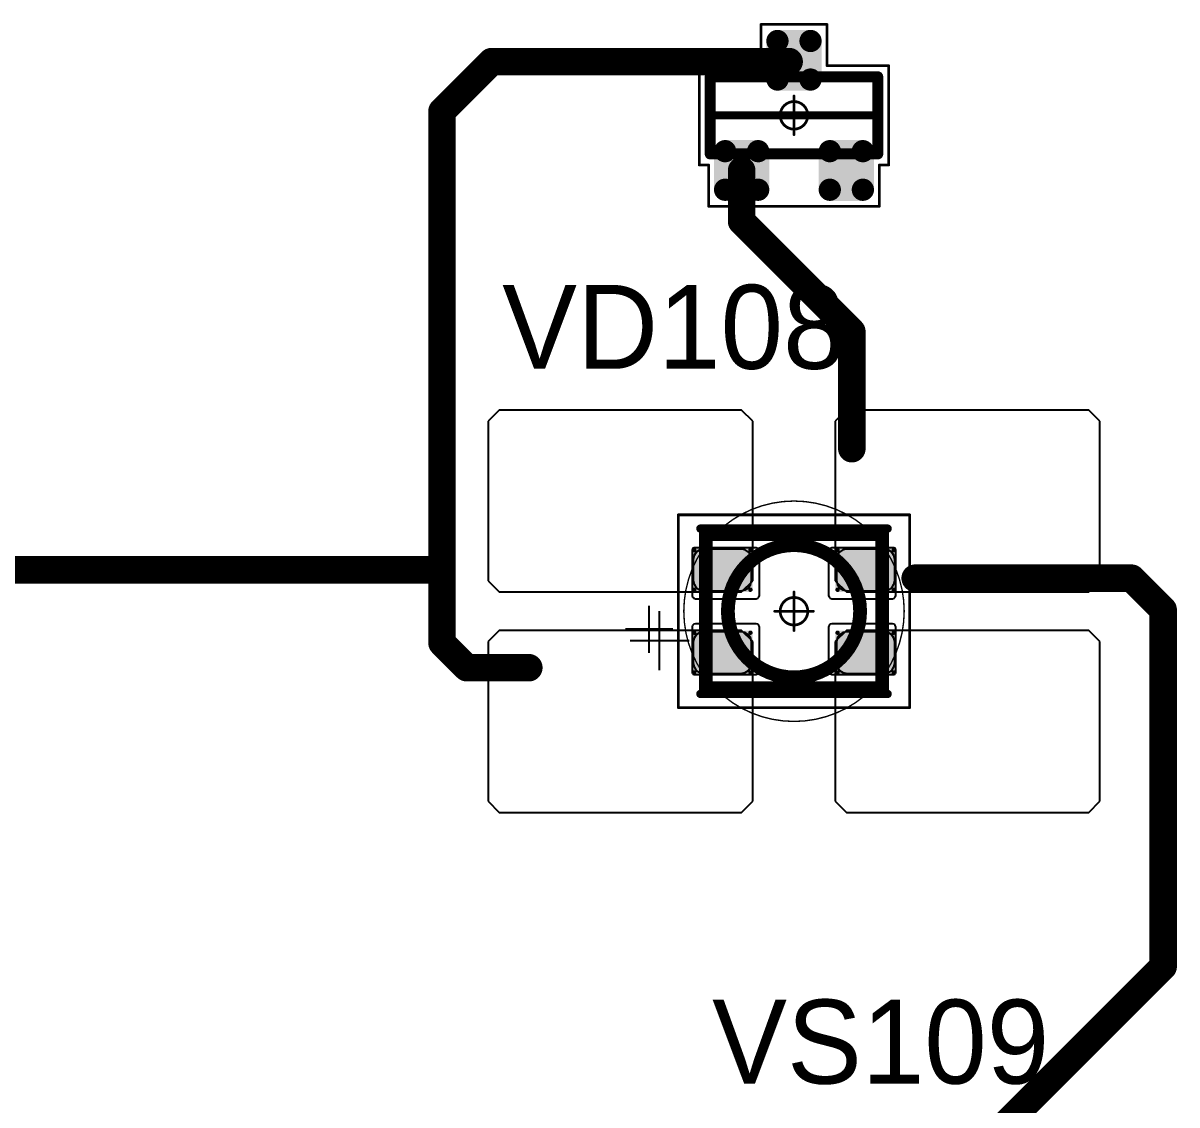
# Model space of a CAD drawing. Header units: millimetres. Extents: x 0 to 400, y 0 to 511.
# Drawn here: x 186.01 to 206.95, y 132.54 to 152.17 of the extents above; entities that cross this region are included whole.
import ezdxf

# ---------------------------------------------------------------- set-up
doc = ezdxf.new("R2010")
doc.units = ezdxf.units.MM
for name, color, linetype in [('Mechanical13', 56, 'Continuous'), ('Mechanical15', 56, 'Continuous'), ('Mechanical2', 216, 'Continuous'), ('TopLayer', 1, 'Continuous'), ('TopOverlay', 2, 'Continuous'), ('TopPaste', 8, 'Continuous'), ('TopSolder', 216, 'Continuous')]:
    doc.layers.add(name, color=color, linetype=linetype)

# ---------------------------------------------------------------- blocks, each defined once
blk = doc.blocks.new('SOT23_489')
at = {"layer": 'Mechanical13', "const_width": 0.2}
for points in [[(-0.7, 1.52), (0.7, 1.52)], [(-0.7, 1.52), (-0.7, -1.52)], [(0.7, 1.52), (0.7, -1.52)], [(-0.7, -1.52), (0.7, -1.52)]]:
    blk.add_lwpolyline(points, dxfattribs=at)
at = {"layer": 'Mechanical13', "const_width": 0.1}
for points in [[(-0.75, 1.52, 1), (-0.65, 1.52, 1)], [(-0.75, 1.52, 1), (-0.65, 1.52, 1)], [(0.65, 1.52, 1), (0.75, 1.52, 1)], [(0.65, 1.52, 1), (0.75, 1.52, 1)], [(-0.75, -1.52, 1), (-0.65, -1.52, 1)], [(-0.75, -1.52, 1), (-0.65, -1.52, 1)], [(0.65, -1.52, 1), (0.75, -1.52, 1)], [(0.65, -1.52, 1), (0.75, -1.52, 1)]]:
    blk.add_lwpolyline(points, format="xyb", close=True, dxfattribs=at)
at = {"layer": 'Mechanical15', "const_width": 0.05}
for points in [[(-0.9, 1.72), (-0.9, 1.55)], [(-0.9, 1.72), (0.9, 1.72)], [(0.9, 1.72), (0.9, 0.6)], [(-1.65, 1.55), (-1.65, -1.55)], [(-1.65, 1.55), (-0.9, 1.55)], [(0.9, 0.6), (1.65, 0.6)], [(1.65, 0.6), (1.65, -0.6)], [(0, 0.35), (0, -0.35)], [(-0.35, 0), (0.35, 0)], [(0.9, -0.6), (1.65, -0.6)], [(0.9, -0.6), (0.9, -1.72)], [(-1.65, -1.55), (-0.9, -1.55)], [(-0.9, -1.55), (-0.9, -1.72)], [(-0.9, -1.72), (0.9, -1.72)]]:
    blk.add_lwpolyline(points, dxfattribs=at)
at = {"layer": 'Mechanical15'}
for points, const_width in [([(-0.913, 1.72, 1), (-0.888, 1.72, 1)], 0.025), ([(-0.913, 1.72, 1), (-0.888, 1.72, 1)], 0.025), ([(0.888, 1.72, 1), (0.913, 1.72, 1)], 0.025), ([(0.888, 1.72, 1), (0.913, 1.72, 1)], 0.025), ([(-1.662, 1.55, 1), (-1.637, 1.55, 1)], 0.025), ([(-1.662, 1.55, 1), (-1.637, 1.55, 1)], 0.025), ([(-0.913, 1.55, 1), (-0.888, 1.55, 1)], 0.025), ([(-0.913, 1.55, 1), (-0.888, 1.55, 1)], 0.025), ([(0.888, 0.6, 1), (0.913, 0.6, 1)], 0.025), ([(0.888, 0.6, 1), (0.913, 0.6, 1)], 0.025), ([(1.637, 0.6, 1), (1.662, 0.6, 1)], 0.025), ([(1.637, 0.6, 1), (1.662, 0.6, 1)], 0.025), ([(0.25, 0, 1), (-0.25, 0, 1)], 0.05), ([(-0.012, 0.35, 1), (0.012, 0.35, 1)], 0.025), ([(-0.362, 0, 1), (-0.337, 0, 1)], 0.025), ([(-0.262, 0, 1), (-0.238, 0, 1)], 0.025), ([(0.238, 0, 1), (0.262, 0, 1)], 0.025), ([(0.337, 0, 1), (0.362, 0, 1)], 0.025), ([(-0.012, -0.35, 1), (0.012, -0.35, 1)], 0.025), ([(0.888, -0.6, 1), (0.913, -0.6, 1)], 0.025), ([(0.888, -0.6, 1), (0.913, -0.6, 1)], 0.025), ([(1.637, -0.6, 1), (1.662, -0.6, 1)], 0.025), ([(1.637, -0.6, 1), (1.662, -0.6, 1)], 0.025), ([(-1.662, -1.55, 1), (-1.637, -1.55, 1)], 0.025), ([(-1.662, -1.55, 1), (-1.637, -1.55, 1)], 0.025), ([(-0.913, -1.55, 1), (-0.888, -1.55, 1)], 0.025), ([(-0.913, -1.55, 1), (-0.888, -1.55, 1)], 0.025), ([(-0.913, -1.72, 1), (-0.888, -1.72, 1)], 0.025), ([(-0.913, -1.72, 1), (-0.888, -1.72, 1)], 0.025), ([(0.888, -1.72, 1), (0.913, -1.72, 1)], 0.025), ([(0.888, -1.72, 1), (0.913, -1.72, 1)], 0.025)]:
    blk.add_lwpolyline(points, format="xyb", close=True, dxfattribs=dict(at, const_width=const_width))
at = {"layer": 'TopLayer', "const_width": 0.1}
for points in [[(-1.4, 1.25, 1), (-1.3, 1.25, 1)], [(-0.7, 1.25, 1), (-0.6, 1.25, 1)], [(-1.4, 0.65, 1), (-1.3, 0.65, 1)], [(-0.7, 0.65, 1), (-0.6, 0.65, 1)], [(0.6, 0.3, 1), (0.7, 0.3, 1)], [(1.3, 0.3, 1), (1.4, 0.3, 1)], [(0.6, -0.3, 1), (0.7, -0.3, 1)], [(1.3, -0.3, 1), (1.4, -0.3, 1)], [(-1.4, -0.65, 1), (-1.3, -0.65, 1)], [(-0.7, -0.65, 1), (-0.6, -0.65, 1)], [(-1.4, -1.25, 1), (-1.3, -1.25, 1)], [(-0.7, -1.25, 1), (-0.6, -1.25, 1)]]:
    blk.add_lwpolyline(points, format="xyb", close=True, dxfattribs=at)
at = {"layer": 'TopLayer'}
for points in [[(-1.35, 1.35), (-1.35, 0.55), (-0.65, 1.35), (-0.65, 0.55)], [(-1.45, 1.25), (-1.45, 0.65), (-0.55, 1.25), (-0.55, 0.65)], [(0.55, 0.3), (0.55, -0.3), (1.45, 0.3), (1.45, -0.3)], [(0.65, 0.4), (0.65, -0.4), (1.35, 0.4), (1.35, -0.4)], [(-1.35, -0.55), (-1.35, -1.35), (-0.65, -0.55), (-0.65, -1.35)], [(-1.45, -0.65), (-1.45, -1.25), (-0.55, -0.65), (-0.55, -1.25)]]:
    blk.add_solid(points, dxfattribs=at)
at = {"layer": 'TopOverlay', "const_width": 0.15}
blk.add_lwpolyline([(0, 1.5), (0, -1.5)], dxfattribs=at)
at = {"layer": 'TopOverlay', "const_width": 0.075}
for points in [[(-0.038, 1.5, 1), (0.038, 1.5, 1)], [(-0.038, -1.5, 1), (0.038, -1.5, 1)]]:
    blk.add_lwpolyline(points, format="xyb", close=True, dxfattribs=at)
at = {"layer": 'TopPaste', "const_width": 0.075}
for points in [[(-1.387, 1.25, 1), (-1.313, 1.25, 1)], [(-0.687, 1.25, 1), (-0.613, 1.25, 1)], [(-1.387, 0.65, 1), (-1.313, 0.65, 1)], [(-0.687, 0.65, 1), (-0.613, 0.65, 1)], [(0.613, 0.3, 1), (0.687, 0.3, 1)], [(1.313, 0.3, 1), (1.387, 0.3, 1)], [(0.613, -0.3, 1), (0.687, -0.3, 1)], [(1.313, -0.3, 1), (1.387, -0.3, 1)], [(-1.387, -0.65, 1), (-1.313, -0.65, 1)], [(-0.687, -0.65, 1), (-0.613, -0.65, 1)], [(-1.387, -1.25, 1), (-1.313, -1.25, 1)], [(-0.687, -1.25, 1), (-0.613, -1.25, 1)]]:
    blk.add_lwpolyline(points, format="xyb", close=True, dxfattribs=at)
at = {"layer": 'TopPaste'}
for points in [[(-1.35, 1.325), (-1.35, 0.575), (-0.65, 1.325), (-0.65, 0.575)], [(-1.425, 1.25), (-1.425, 0.65), (-0.575, 1.25), (-0.575, 0.65)], [(0.575, 0.3), (0.575, -0.3), (1.425, 0.3), (1.425, -0.3)], [(0.65, 0.375), (0.65, -0.375), (1.35, 0.375), (1.35, -0.375)], [(-1.35, -0.575), (-1.35, -1.325), (-0.65, -0.575), (-0.65, -1.325)], [(-1.425, -0.65), (-1.425, -1.25), (-0.575, -0.65), (-0.575, -1.25)]]:
    blk.add_solid(points, dxfattribs=at)
at = {"layer": 'TopSolder', "const_width": 0.202}
for points in [[(-1.451, 1.25, 1), (-1.249, 1.25, 1)], [(-0.751, 1.25, 1), (-0.549, 1.25, 1)], [(-1.451, 0.65, 1), (-1.249, 0.65, 1)], [(-0.751, 0.65, 1), (-0.549, 0.65, 1)], [(0.549, 0.3, 1), (0.751, 0.3, 1)], [(1.249, 0.3, 1), (1.451, 0.3, 1)], [(0.549, -0.3, 1), (0.751, -0.3, 1)], [(1.249, -0.3, 1), (1.451, -0.3, 1)], [(-1.451, -0.65, 1), (-1.249, -0.65, 1)], [(-0.751, -0.65, 1), (-0.549, -0.65, 1)], [(-1.451, -1.25, 1), (-1.249, -1.25, 1)], [(-0.751, -1.25, 1), (-0.549, -1.25, 1)]]:
    blk.add_lwpolyline(points, format="xyb", close=True, dxfattribs=at)
at = {"layer": 'TopSolder'}
for points in [[(-1.35, 1.452), (-1.35, 0.448), (-0.65, 1.452), (-0.65, 0.448)], [(-1.552, 1.25), (-1.552, 0.65), (-0.448, 1.25), (-0.448, 0.65)], [(0.65, 0.502), (0.65, -0.502), (1.35, 0.502), (1.35, -0.502)], [(0.448, 0.3), (0.448, -0.3), (1.552, 0.3), (1.552, -0.3)], [(-1.35, -0.448), (-1.35, -1.452), (-0.65, -0.448), (-0.65, -1.452)], [(-1.552, -0.65), (-1.552, -1.25), (-0.448, -0.65), (-0.448, -1.25)]]:
    blk.add_solid(points, dxfattribs=at)
blk = doc.blocks.new('E65F_693')
at = {"layer": 'Mechanical13'}
for p, q in [((2.441, 1.071), (2.441, 0)), ((1.905, 0.536), (2.976, 0.536))]:
    blk.add_line(p, q, dxfattribs=at)
at = {"layer": 'Mechanical13', "const_width": 0.25}
for points in [[(-1.6, 1.4), (-1.6, -1.4)], [(1.6, 1.4), (-1.6, 1.4)], [(1.6, 1.4), (1.6, -1.4)], [(1.6, -1.4), (-1.6, -1.4)]]:
    blk.add_lwpolyline(points, dxfattribs=at)
at = {"layer": 'Mechanical13'}
for points, const_width in [([(-1.663, 1.4, 1), (-1.538, 1.4, 1)], 0.125), ([(-1.663, 1.4, 1), (-1.538, 1.4, 1)], 0.125), ([(1.537, 1.4, 1), (1.662, 1.4, 1)], 0.125), ([(1.537, 1.4, 1), (1.662, 1.4, 1)], 0.125), ([(1.2, 0, 1), (-1.2, 0, 1)], 0.25), ([(-1.263, 0, 1), (-1.138, 0, 1)], 0.125), ([(1.137, 0, 1), (1.262, 0, 1)], 0.125), ([(-1.663, -1.4, 1), (-1.538, -1.4, 1)], 0.125), ([(-1.663, -1.4, 1), (-1.538, -1.4, 1)], 0.125), ([(1.537, -1.4, 1), (1.662, -1.4, 1)], 0.125), ([(1.537, -1.4, 1), (1.662, -1.4, 1)], 0.125)]:
    blk.add_lwpolyline(points, format="xyb", close=True, dxfattribs=dict(at, const_width=const_width))
at = {"layer": 'Mechanical15', "const_width": 0.05}
for points in [[(2.1, 1.75), (-2.1, 1.75)], [(-2.1, 1.75), (-2.1, -1.75)], [(2.1, 1.75), (2.1, -1.75)], [(0, 0.35), (0, -0.35)], [(0, 0.35), (0, -0.35)], [(0.35, 0), (-0.35, 0)], [(0.35, 0), (-0.35, 0)], [(2.1, -1.75), (-2.1, -1.75)]]:
    blk.add_lwpolyline(points, dxfattribs=at)
at = {"layer": 'Mechanical15'}
for points, const_width in [([(-2.113, 1.75, 1), (-2.088, 1.75, 1)], 0.025), ([(-2.113, 1.75, 1), (-2.088, 1.75, 1)], 0.025), ([(2.087, 1.75, 1), (2.112, 1.75, 1)], 0.025), ([(2.087, 1.75, 1), (2.112, 1.75, 1)], 0.025), ([(0.25, 0, 1), (-0.25, 0, 1)], 0.05), ([(0.25, 0, 1), (-0.25, 0, 1)], 0.05), ([(-0.013, 0.35, 1), (0.012, 0.35, 1)], 0.025), ([(-0.013, 0.35, 1), (0.012, 0.35, 1)], 0.025), ([(-0.363, 0, 1), (-0.338, 0, 1)], 0.025), ([(-0.363, 0, 1), (-0.338, 0, 1)], 0.025), ([(-0.263, 0, 1), (-0.238, 0, 1)], 0.025), ([(-0.263, 0, 1), (-0.238, 0, 1)], 0.025), ([(0.237, 0, 1), (0.262, 0, 1)], 0.025), ([(0.237, 0, 1), (0.262, 0, 1)], 0.025), ([(0.337, 0, 1), (0.362, 0, 1)], 0.025), ([(0.337, 0, 1), (0.362, 0, 1)], 0.025), ([(-0.013, -0.35, 1), (0.012, -0.35, 1)], 0.025), ([(-0.013, -0.35, 1), (0.012, -0.35, 1)], 0.025), ([(-2.113, -1.75, 1), (-2.088, -1.75, 1)], 0.025), ([(-2.113, -1.75, 1), (-2.088, -1.75, 1)], 0.025), ([(2.087, -1.75, 1), (2.112, -1.75, 1)], 0.025), ([(2.087, -1.75, 1), (2.112, -1.75, 1)], 0.025)]:
    blk.add_lwpolyline(points, format="xyb", close=True, dxfattribs=dict(at, const_width=const_width))
at = {"layer": 'TopLayer'}
for p, q in [((-5.35, 3.65), (-5.55, 3.45)), ((-0.95, 3.65), (-5.35, 3.65)), ((-5.35, 3.65), (-5.35, 3.65)), ((-0.75, 3.45), (-0.95, 3.65)), ((0.95, 3.65), (0.75, 3.45)), ((5.35, 3.65), (0.95, 3.65)), ((0.95, 3.65), (0.95, 3.65)), ((5.55, 3.45), (5.35, 3.65)), ((-5.55, 3.45), (-5.55, 3.45)), ((-5.55, 3.45), (-5.55, 0.55)), ((-0.75, 0.55), (-0.75, 3.45)), ((0.75, 3.45), (0.75, 3.45)), ((0.75, 3.45), (0.75, 0.55)), ((5.55, 0.55), (5.55, 3.45)), ((-5.55, 0.55), (-5.35, 0.35)), ((-0.95, 0.35), (-0.75, 0.55)), ((0.75, 0.55), (0.95, 0.35)), ((5.35, 0.35), (5.55, 0.55)), ((-5.35, 0.35), (-0.95, 0.35)), ((0.95, 0.35), (5.35, 0.35)), ((-5.35, -0.35), (-5.55, -0.55)), ((-0.95, -0.35), (-5.35, -0.35)), ((-5.35, -0.35), (-5.35, -0.35)), ((-0.75, -0.55), (-0.95, -0.35)), ((0.95, -0.35), (0.75, -0.55)), ((5.35, -0.35), (0.95, -0.35)), ((0.95, -0.35), (0.95, -0.35)), ((5.55, -0.55), (5.35, -0.35)), ((-5.55, -0.55), (-5.55, -0.55)), ((-5.55, -0.55), (-5.55, -3.45)), ((-0.75, -3.45), (-0.75, -0.55)), ((0.75, -0.55), (0.75, -0.55)), ((0.75, -0.55), (0.75, -3.45)), ((5.55, -3.45), (5.55, -0.55)), ((-5.55, -3.45), (-5.35, -3.65)), ((-0.95, -3.65), (-0.75, -3.45)), ((0.75, -3.45), (0.95, -3.65)), ((5.35, -3.65), (5.55, -3.45)), ((-5.35, -3.65), (-0.95, -3.65)), ((0.95, -3.65), (5.35, -3.65))]:
    blk.add_line(p, q, dxfattribs=at)
at = {"layer": 'TopLayer', "const_width": 0.04}
for points in [[(-1.83, 1.11, 1), (-1.79, 1.11, 1)], [(-0.81, 1.11, 1), (-0.77, 1.11, 1)], [(0.77, 1.11, 1), (0.81, 1.11, 1)], [(1.79, 1.11, 1), (1.83, 1.11, 1)], [(-1.83, 0.39, 1), (-1.79, 0.39, 1)], [(-0.81, 0.39, 1), (-0.77, 0.39, 1)], [(0.77, 0.39, 1), (0.81, 0.39, 1)], [(1.79, 0.39, 1), (1.83, 0.39, 1)], [(-1.83, -0.39, 1), (-1.79, -0.39, 1)], [(-0.81, -0.39, 1), (-0.77, -0.39, 1)], [(0.77, -0.39, 1), (0.81, -0.39, 1)], [(1.79, -0.39, 1), (1.83, -0.39, 1)], [(-1.83, -1.11, 1), (-1.79, -1.11, 1)], [(-0.81, -1.11, 1), (-0.77, -1.11, 1)], [(0.77, -1.11, 1), (0.81, -1.11, 1)], [(1.79, -1.11, 1), (1.83, -1.11, 1)]]:
    blk.add_lwpolyline(points, format="xyb", close=True, dxfattribs=at)
at = {"layer": 'TopLayer'}
for points in [[(-1.85, 1.11), (-1.85, 0.39), (-0.75, 1.11), (-0.75, 0.39)], [(-1.81, 1.15), (-1.81, 0.35), (-0.79, 1.15), (-0.79, 0.35)], [(0.75, 1.11), (0.75, 0.39), (1.85, 1.11), (1.85, 0.39)], [(0.79, 1.15), (0.79, 0.35), (1.81, 1.15), (1.81, 0.35)], [(-1.85, -0.39), (-1.85, -1.11), (-0.75, -0.39), (-0.75, -1.11)], [(-1.81, -0.35), (-1.81, -1.15), (-0.79, -0.35), (-0.79, -1.15)], [(0.75, -0.39), (0.75, -1.11), (1.85, -0.39), (1.85, -1.11)], [(0.79, -0.35), (0.79, -1.15), (1.81, -0.35), (1.81, -1.15)]]:
    blk.add_solid(points, dxfattribs=at)
at = {"layer": 'TopOverlay'}
for p, q in [((2.628, 0.757), (2.628, -0.1)), ((2.2, 0.328), (3.057, 0.328))]:
    blk.add_line(p, q, dxfattribs=at)
at = {"layer": 'TopOverlay', "const_width": 0.15}
for points in [[(1.7, 1.5), (-1.7, 1.5)], [(1.7, -1.5), (-1.7, -1.5)]]:
    blk.add_lwpolyline(points, dxfattribs=at)
at = {"layer": 'TopOverlay', "const_width": 0.075}
for points in [[(-1.738, 1.5, 1), (-1.663, 1.5, 1)], [(1.662, 1.5, 1), (1.737, 1.5, 1)], [(-1.738, -1.5, 1), (-1.663, -1.5, 1)], [(1.662, -1.5, 1), (1.737, -1.5, 1)]]:
    blk.add_lwpolyline(points, format="xyb", close=True, dxfattribs=at)
at = {"layer": 'TopPaste'}
for p, q in [((-1.773, 1.073), (-1.814, 1.011)), ((-1.711, 1.114), (-1.773, 1.073)), ((-1.638, 1.129), (-1.711, 1.114)), ((-0.963, 1.129), (-1.638, 1.129)), ((-0.889, 1.114), (-0.963, 1.129)), ((-0.827, 1.073), (-0.889, 1.114)), ((-0.786, 1.011), (-0.827, 1.073)), ((0.827, 1.073), (0.786, 1.011)), ((0.889, 1.114), (0.827, 1.073)), ((0.962, 1.129), (0.889, 1.114)), ((1.637, 1.129), (0.962, 1.129)), ((1.711, 1.114), (1.637, 1.129)), ((1.773, 1.073), (1.711, 1.114)), ((1.814, 1.011), (1.773, 1.073)), ((-1.814, 1.011), (-1.829, 0.938)), ((-1.829, 0.938), (-1.829, 0.563)), ((-0.771, 0.938), (-0.786, 1.011)), ((-0.771, 0.563), (-0.771, 0.938)), ((0.786, 1.011), (0.771, 0.938)), ((0.771, 0.938), (0.771, 0.563)), ((1.829, 0.938), (1.814, 1.011)), ((1.829, 0.563), (1.829, 0.938)), ((-1.829, 0.563), (-1.814, 0.489)), ((-1.814, 0.489), (-1.773, 0.427)), ((-1.773, 0.427), (-1.711, 0.386)), ((-0.889, 0.386), (-0.827, 0.427)), ((-0.827, 0.427), (-0.786, 0.489)), ((-0.786, 0.489), (-0.771, 0.563)), ((0.771, 0.563), (0.786, 0.489)), ((0.786, 0.489), (0.827, 0.427)), ((0.827, 0.427), (0.889, 0.386)), ((1.711, 0.386), (1.773, 0.427)), ((1.773, 0.427), (1.814, 0.489)), ((1.814, 0.489), (1.829, 0.563)), ((-1.711, 0.386), (-1.638, 0.371)), ((-1.638, 0.371), (-0.963, 0.371)), ((-0.963, 0.371), (-0.889, 0.386)), ((0.889, 0.386), (0.962, 0.371)), ((0.962, 0.371), (1.637, 0.371)), ((1.637, 0.371), (1.711, 0.386)), ((-1.711, -0.386), (-1.773, -0.427)), ((-1.638, -0.371), (-1.711, -0.386)), ((-0.963, -0.371), (-1.638, -0.371)), ((-0.889, -0.386), (-0.963, -0.371)), ((-0.827, -0.427), (-0.889, -0.386)), ((0.889, -0.386), (0.827, -0.427)), ((0.962, -0.371), (0.889, -0.386)), ((1.637, -0.371), (0.962, -0.371)), ((1.711, -0.386), (1.637, -0.371)), ((1.773, -0.427), (1.711, -0.386)), ((-1.814, -0.489), (-1.829, -0.563)), ((-1.829, -0.563), (-1.829, -0.938)), ((-1.773, -0.427), (-1.814, -0.489)), ((-0.786, -0.489), (-0.827, -0.427)), ((-0.771, -0.563), (-0.786, -0.489)), ((-0.771, -0.938), (-0.771, -0.563)), ((0.786, -0.489), (0.771, -0.563)), ((0.771, -0.563), (0.771, -0.938)), ((0.827, -0.427), (0.786, -0.489)), ((1.814, -0.489), (1.773, -0.427)), ((1.829, -0.563), (1.814, -0.489)), ((1.829, -0.938), (1.829, -0.563)), ((-1.829, -0.938), (-1.814, -1.011)), ((-1.814, -1.011), (-1.773, -1.073)), ((-0.827, -1.073), (-0.786, -1.011)), ((-0.786, -1.011), (-0.771, -0.938)), ((0.771, -0.938), (0.786, -1.011)), ((0.786, -1.011), (0.827, -1.073)), ((1.773, -1.073), (1.814, -1.011)), ((1.814, -1.011), (1.829, -0.938)), ((-1.773, -1.073), (-1.711, -1.114)), ((-1.711, -1.114), (-1.638, -1.129)), ((-1.638, -1.129), (-0.963, -1.129)), ((-0.963, -1.129), (-0.889, -1.114)), ((-0.889, -1.114), (-0.827, -1.073)), ((0.827, -1.073), (0.889, -1.114)), ((0.889, -1.114), (0.962, -1.129)), ((0.962, -1.129), (1.637, -1.129)), ((1.637, -1.129), (1.711, -1.114)), ((1.711, -1.114), (1.773, -1.073))]:
    blk.add_line(p, q, dxfattribs=at)
at = {"layer": 'TopSolder'}
for p, q in [((-1.842, 1.129), (-1.85, 1.111)), ((-1.85, 1.111), (-1.85, 1.101)), ((-1.85, 1.101), (-1.85, 1.101)), ((-1.85, 1.101), (-1.85, 0.301)), ((-1.828, 1.143), (-1.842, 1.129)), ((-1.81, 1.151), (-1.828, 1.143)), ((-1.8, 1.151), (-1.81, 1.151)), ((-0.7, 1.151), (-1.8, 1.151)), ((-0.685, 1.151), (-0.7, 1.151)), ((-0.7, 1.151), (-0.7, 1.151)), ((-0.658, 1.139), (-0.685, 1.151)), ((-0.636, 1.118), (-0.658, 1.139)), ((-0.625, 1.09), (-0.636, 1.118)), ((-0.625, 1.076), (-0.625, 1.09)), ((-0.625, 0.301), (-0.625, 1.076)), ((0.636, 1.118), (0.625, 1.09)), ((0.625, 1.09), (0.625, 1.076)), ((0.625, 1.076), (0.625, 1.076)), ((0.625, 1.076), (0.625, 0.301)), ((0.657, 1.139), (0.636, 1.118)), ((0.685, 1.151), (0.657, 1.139)), ((0.7, 1.151), (0.685, 1.151)), ((1.8, 1.151), (0.7, 1.151)), ((1.81, 1.151), (1.8, 1.151)), ((1.8, 1.151), (1.8, 1.151)), ((1.828, 1.143), (1.81, 1.151)), ((1.842, 1.129), (1.828, 1.143)), ((1.85, 1.111), (1.842, 1.129)), ((1.85, 1.101), (1.85, 1.111)), ((1.85, 0.301), (1.85, 1.101)), ((-1.85, 0.301), (-1.85, 0.286)), ((-1.85, 0.286), (-1.839, 0.258)), ((-1.839, 0.258), (-1.818, 0.237)), ((-1.818, 0.237), (-1.79, 0.226)), ((-1.79, 0.226), (-1.775, 0.226)), ((-1.775, 0.226), (-1.775, 0.226)), ((-1.775, 0.226), (-0.7, 0.226)), ((-0.7, 0.226), (-0.685, 0.226)), ((-0.685, 0.226), (-0.658, 0.237)), ((-0.658, 0.237), (-0.636, 0.258)), ((-0.636, 0.258), (-0.625, 0.286)), ((-0.625, 0.286), (-0.625, 0.301)), ((-0.625, 0.301), (-0.625, 0.301)), ((0.625, 0.301), (0.625, 0.286)), ((0.625, 0.286), (0.636, 0.258)), ((0.636, 0.258), (0.657, 0.237)), ((0.657, 0.237), (0.685, 0.226)), ((0.685, 0.226), (0.7, 0.226)), ((0.7, 0.226), (0.7, 0.226)), ((0.7, 0.226), (1.775, 0.226)), ((1.775, 0.226), (1.79, 0.226)), ((1.79, 0.226), (1.817, 0.237)), ((1.817, 0.237), (1.839, 0.258)), ((1.839, 0.258), (1.85, 0.286)), ((1.85, 0.286), (1.85, 0.301)), ((1.85, 0.301), (1.85, 0.301)), ((-1.839, -0.257), (-1.85, -0.285)), ((-1.85, -0.285), (-1.85, -0.299)), ((-1.85, -0.299), (-1.85, -0.299)), ((-1.85, -0.299), (-1.85, -1.099)), ((-1.818, -0.236), (-1.839, -0.257)), ((-1.79, -0.224), (-1.818, -0.236)), ((-1.775, -0.224), (-1.79, -0.224)), ((-0.7, -0.224), (-1.775, -0.224)), ((-0.685, -0.224), (-0.7, -0.224)), ((-0.7, -0.224), (-0.7, -0.224)), ((-0.658, -0.236), (-0.685, -0.224)), ((-0.636, -0.257), (-0.658, -0.236)), ((-0.625, -0.285), (-0.636, -0.257)), ((-0.625, -0.299), (-0.625, -0.285)), ((-0.625, -1.074), (-0.625, -0.299)), ((0.636, -0.257), (0.625, -0.285)), ((0.625, -0.285), (0.625, -0.299)), ((0.625, -0.299), (0.625, -0.299)), ((0.625, -0.299), (0.625, -1.074)), ((0.657, -0.236), (0.636, -0.257)), ((0.685, -0.224), (0.657, -0.236)), ((0.7, -0.224), (0.685, -0.224)), ((1.775, -0.224), (0.7, -0.224)), ((1.79, -0.224), (1.775, -0.224)), ((1.775, -0.224), (1.775, -0.224)), ((1.817, -0.236), (1.79, -0.224)), ((1.839, -0.257), (1.817, -0.236)), ((1.85, -0.285), (1.839, -0.257)), ((1.85, -0.299), (1.85, -0.285)), ((1.85, -1.099), (1.85, -0.299)), ((-1.85, -1.099), (-1.85, -1.109)), ((-1.85, -1.109), (-1.842, -1.128)), ((-1.842, -1.128), (-1.828, -1.142)), ((-1.828, -1.142), (-1.81, -1.149)), ((-1.81, -1.149), (-1.8, -1.149)), ((-1.8, -1.149), (-0.7, -1.149)), ((-1.8, -1.149), (-1.8, -1.149)), ((-0.7, -1.149), (-0.685, -1.149)), ((-0.685, -1.149), (-0.658, -1.138)), ((-0.658, -1.138), (-0.636, -1.117)), ((-0.636, -1.117), (-0.625, -1.089)), ((-0.625, -1.089), (-0.625, -1.074)), ((-0.625, -1.074), (-0.625, -1.074)), ((0.625, -1.074), (0.625, -1.089)), ((0.625, -1.089), (0.636, -1.117)), ((0.636, -1.117), (0.657, -1.138)), ((0.657, -1.138), (0.685, -1.149)), ((0.685, -1.149), (0.7, -1.149)), ((0.7, -1.149), (1.8, -1.149)), ((0.7, -1.149), (0.7, -1.149)), ((1.8, -1.149), (1.81, -1.149)), ((1.81, -1.149), (1.828, -1.142)), ((1.828, -1.142), (1.842, -1.128)), ((1.842, -1.128), (1.85, -1.109)), ((1.85, -1.109), (1.85, -1.099)), ((1.85, -1.099), (1.85, -1.099))]:
    blk.add_line(p, q, dxfattribs=at)

msp = doc.modelspace()

# ---------------------------------------------------------------- linework, layer by layer
at = {"layer": 'Mechanical2'}
for points, const_width in [([(202, 141.5, 1), (198, 141.5, 1)], 0.0254), ([(200, 143.5, 1), (200, 143.5, 1)], 0.0005), ([(197.994, 141.5, 1), (198.006, 141.5, 1)], 0.0127), ([(198, 141.5, 1), (198, 141.5, 1)], 0.0005), ([(201.994, 141.5, 1), (202.006, 141.5, 1)], 0.0127), ([(202, 141.5, 1), (202, 141.5, 1)], 0.0005), ([(200, 139.5, 1), (200, 139.5, 1)], 0.0005)]:
    msp.add_lwpolyline(points, format="xyb", close=True, dxfattribs=dict(at, const_width=const_width))
at = {"layer": 'Mechanical2', "const_width": 0.001}
for points in [[(200, 139.5), (200, 143.5)], [(198, 141.5), (202, 141.5)]]:
    msp.add_lwpolyline(points, dxfattribs=at)
at = {"layer": 'TopLayer', "const_width": 0.5}
for points in [[(193.612, 150.575), (194.512, 151.475)], [(194.512, 151.475), (199.912, 151.475)], [(193.612, 142.3), (193.612, 150.575)], [(199.05, 148.575), (199.05, 149.5)], [(199.05, 148.575), (201.05, 146.575)], [(201.05, 144.45), (201.05, 146.575)], [(181.3, 142.25), (193.562, 142.25)], [(193.562, 142.25), (193.612, 142.3)], [(193.612, 140.925), (193.612, 142.3)], [(202.2, 142.1), (206.125, 142.1)], [(206.125, 142.1), (206.7, 141.525)], [(206.7, 135.05), (206.7, 141.525)], [(193.612, 140.925), (194.062, 140.475)], [(194.062, 140.475), (195.187, 140.475)], [(203.15, 131.5), (206.7, 135.05)]]:
    msp.add_lwpolyline(points, dxfattribs=at)
at = {"layer": 'TopLayer', "const_width": 0.25}
for points in [[(194.387, 151.475, 1), (194.637, 151.475, 1)], [(194.387, 151.475, 1), (194.637, 151.475, 1)], [(199.787, 151.475, 1), (200.037, 151.475, 1)], [(193.487, 150.575, 1), (193.737, 150.575, 1)], [(193.487, 150.575, 1), (193.737, 150.575, 1)], [(198.925, 149.5, 1), (199.175, 149.5, 1)], [(198.925, 148.575, 1), (199.175, 148.575, 1)], [(198.925, 148.575, 1), (199.175, 148.575, 1)], [(200.925, 146.575, 1), (201.175, 146.575, 1)], [(200.925, 146.575, 1), (201.175, 146.575, 1)], [(200.925, 144.45, 1), (201.175, 144.45, 1)], [(193.437, 142.25, 1), (193.687, 142.25, 1)], [(193.437, 142.25, 1), (193.687, 142.25, 1)], [(193.487, 142.3, 1), (193.737, 142.3, 1)], [(193.487, 142.3, 1), (193.737, 142.3, 1)], [(193.487, 142.3, 1), (193.737, 142.3, 1)], [(202.075, 142.1, 1), (202.325, 142.1, 1)], [(206, 142.1, 1), (206.25, 142.1, 1)], [(206, 142.1, 1), (206.25, 142.1, 1)], [(206.575, 141.525, 1), (206.825, 141.525, 1)], [(206.575, 141.525, 1), (206.825, 141.525, 1)], [(193.487, 140.925, 1), (193.737, 140.925, 1)], [(193.487, 140.925, 1), (193.737, 140.925, 1)], [(193.937, 140.475, 1), (194.187, 140.475, 1)], [(193.937, 140.475, 1), (194.187, 140.475, 1)], [(195.062, 140.475, 1), (195.312, 140.475, 1)], [(206.575, 135.05, 1), (206.825, 135.05, 1)], [(206.575, 135.05, 1), (206.825, 135.05, 1)]]:
    msp.add_lwpolyline(points, format="xyb", close=True, dxfattribs=at)

# ---------------------------------------------------------------- block references
for name, p, rotation in [('SOT23_489', (200, 150.5), 90), ('E65F_693', (200, 141.5), 180)]:
    msp.add_blockref(name, p, dxfattribs=dict(rotation=rotation))

# ---------------------------------------------------------------- texts
at = {"layer": 'TopOverlay'}
for s, p in [('VD108', (194.703, 145.9)), ('VS109', (198.514, 132.926))]:
    msp.add_text(s, height=1.524, dxfattribs=at).set_placement(p)

doc.saveas('drawing.dxf')
